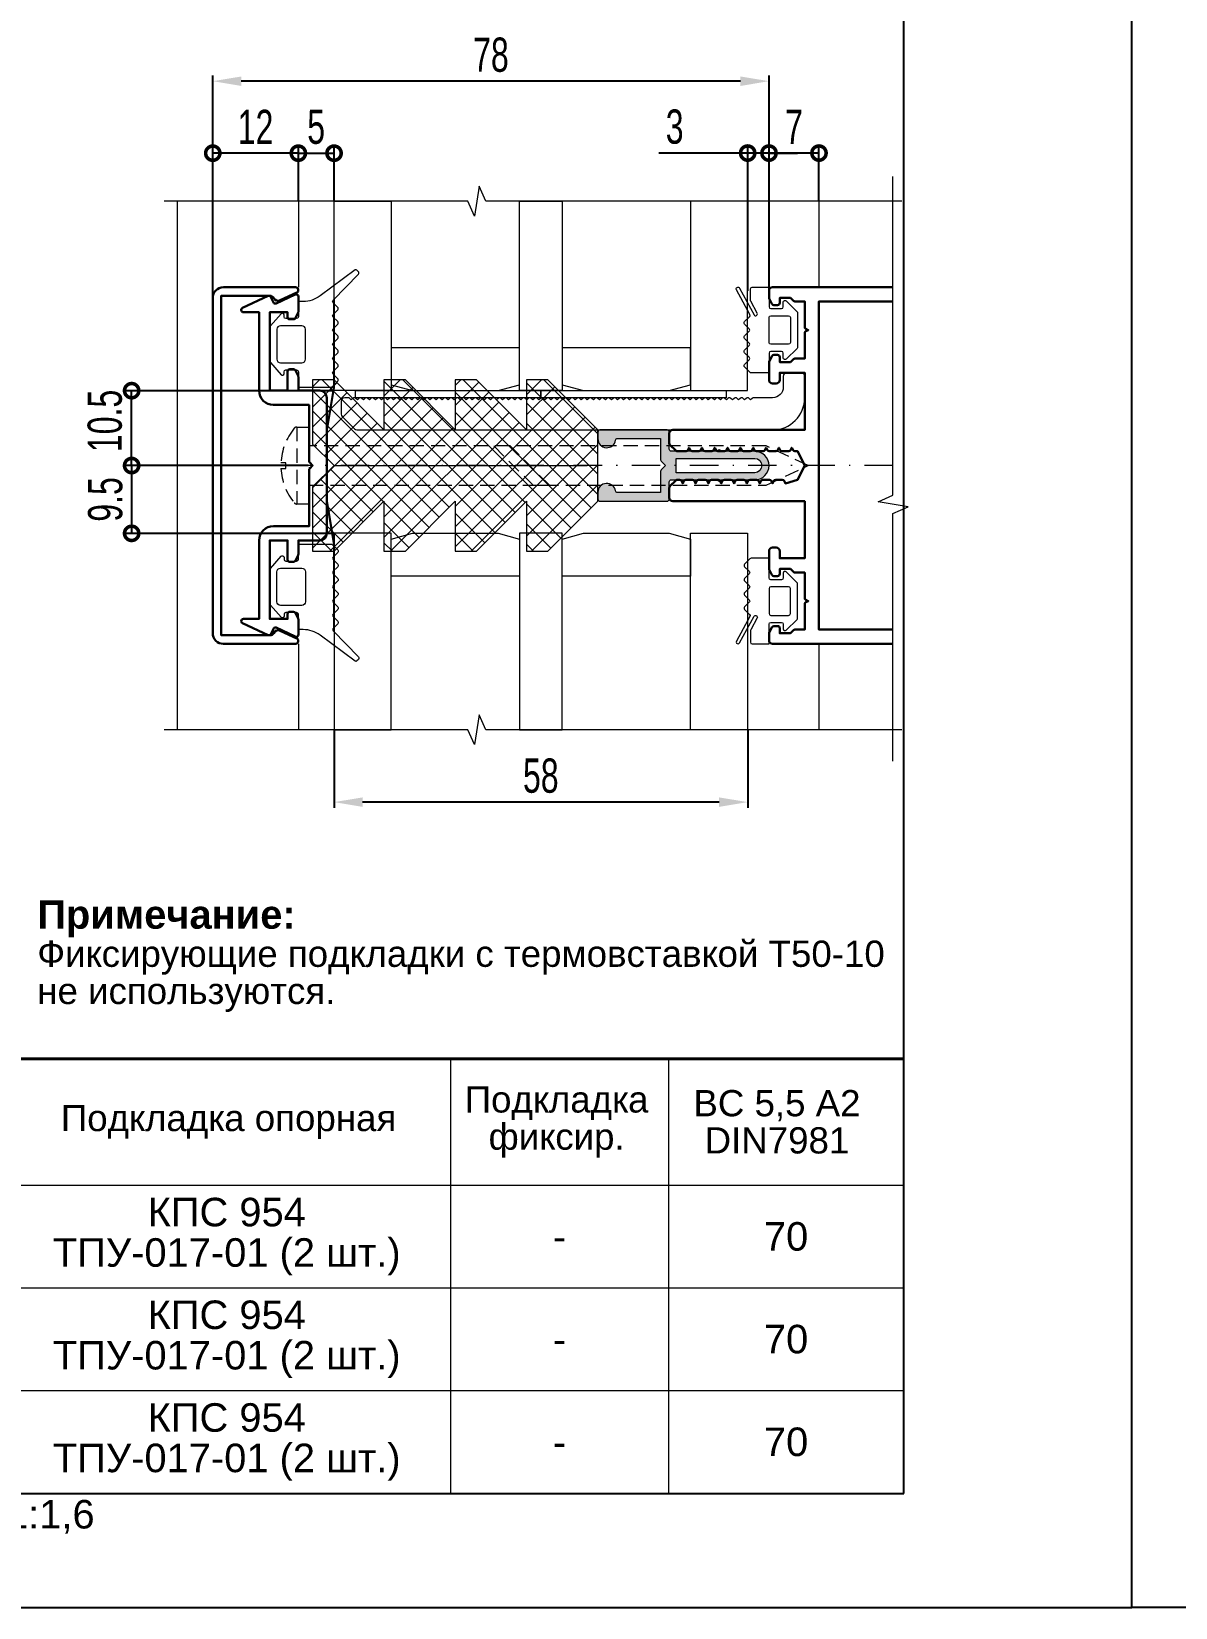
# Model space of a CAD drawing. Extents: x -37 to 8820, y -336 to 478.
# Drawn here: x 2003.6 to 2103.8, y 0 to 138.1 of the extents above; entities that cross this region are included whole.
import ezdxf

# ---------------------------------------------------------------- set-up
doc = ezdxf.new("R2010")
doc.units = 0
doc.header["$LTSCALE"] = 5
doc.linetypes.add('DASHDOT', pattern=[1, 0.5, -0.25, 0, -0.25])
doc.linetypes.add('HIDDEN', pattern=[0.375, 0.25, -0.125])
doc.layers.get('0').update_dxf_attribs({"linetype": 'CONTINUOUS', "lineweight": 30})
doc.layers.get('DEFPOINTS').update_dxf_attribs({"linetype": 'CONTINUOUS'})
for name, color, linetype, lineweight in [('1', 6, 'DASHDOT', 13), ('2', 3, 'HIDDEN', 13), ('Dimentions', 5, 'CONTINUOUS', 15), ('Glass', 5, 'CONTINUOUS', 20), ('Ал подклад', 7, 'CONTINUOUS', 20), ('Герлен', 7, 'CONTINUOUS', 60), ('Зигзаг', 1, 'CONTINUOUS', 15), ('Конструкции', 252, 'CONTINUOUS', 20), ('Подкладки', 1, 'CONTINUOUS', 20), ('Рамки', 1, 'CONTINUOUS', 15), ('Текстовый', 7, 'CONTINUOUS', 9), ('Уплотнители', 1, 'CONTINUOUS', 20), ('Штриховка', 1, 'CONTINUOUS', 5)]:
    doc.layers.add(name, color=color, linetype=linetype, lineweight=lineweight)
doc.layers.add('Скрытые', color=14, linetype='CONTINUOUS', plot=False)
doc.styles.add('3', font='RUSS.SHX', dxfattribs={"width": 0.7, "height": 3})
doc.styles.add('Каталожный', font='arial.ttf', dxfattribs={"height": 2.5})
doc.dimstyles.new('MX1_6', dxfattribs={"dimtxt": 3, "dimasz": 2.5, "dimexe": 0.5, "dimexo": 0, "dimgap": 0.8, "dimtad": 1, "dimlfac": 1.6, "dimdsep": 46, "dimtxsty": '3', "dimcen": 0, "dimclrd": 256, "dimclre": 256, "dimclrt": 256, "dimaunit": 1, "dimadec": 0, "dimazin": 0, "dimtfac": 1, "dimtmove": 0, "dimatfit": 1, "dimfxl": 1, "dimtvp": 1, "dimtolj": 1, "dimtzin": 0, "dimarcsym": 0})

# ---------------------------------------------------------------- blocks, each defined once
blk = doc.blocks.new('_DotSmall')
at = {"color": 0, "linetype": 'ByBlock', "const_width": 0.5}
blk.add_lwpolyline([(-0.0625, 0, 1), (0.0625, 0, 1)], format="xyb", close=True, dxfattribs=at)
blk = doc.blocks.new('*D816')
at = {"layer": 'DEFPOINTS', "color": 0, "linetype": 'Continuous', "transparency": 16777216}
for p in [(2012.33, 106.62), (2030.07, 106.62), (2027.8, 100.06)]:
    blk.add_point(p, dxfattribs=at)
at = {"layer": 'Dimentions', "linetype": 'Continuous', "lineweight": -2, "transparency": 16777216}
for p, q in [((2030.07, 106.62), (2011.83, 106.62)), ((2012.33, 100.06), (2012.33, 106.62)), ((2027.8, 100.06), (2011.83, 100.06))]:
    blk.add_line(p, q, dxfattribs=at)
at = {"layer": 'Dimentions', "linetype": 'Continuous', "lineweight": -2, "transparency": 16777216, "xscale": 2.5, "yscale": 2.5, "zscale": 2.5}
for p, rotation in [((2012.33, 106.62), 90), ((2012.33, 100.06), 270)]:
    blk.add_blockref('_DotSmall', p, dxfattribs=dict(at, rotation=rotation))
at = {"layer": 'Dimentions', "linetype": 'Continuous', "transparency": 16777216, "insert": (2009.99, 103.97), "char_height": 3, "attachment_point": 5, "rotation": 90, "style": '3'}
blk.add_mtext('\\A1;10.5', dxfattribs=at)
blk = doc.blocks.new('*D817')
at = {"layer": 'DEFPOINTS', "color": 0, "linetype": 'Continuous', "transparency": 16777216}
for p in [(2027.8, 100.06), (2012.33, 94.12), (2030.07, 94.12)]:
    blk.add_point(p, dxfattribs=at)
at = {"layer": 'Dimentions', "linetype": 'Continuous', "lineweight": -2, "transparency": 16777216}
for p, q in [((2027.8, 100.06), (2011.83, 100.06)), ((2012.33, 100.06), (2012.33, 94.12)), ((2030.07, 94.12), (2011.83, 94.12))]:
    blk.add_line(p, q, dxfattribs=at)
at = {"layer": 'Dimentions', "linetype": 'Continuous', "lineweight": -2, "transparency": 16777216, "xscale": 2.5, "yscale": 2.5, "zscale": 2.5}
for p, rotation in [((2012.33, 100.06), 90), ((2012.33, 94.12), 270)]:
    blk.add_blockref('_DotSmall', p, dxfattribs=dict(at, rotation=rotation))
at = {"layer": 'Dimentions', "linetype": 'Continuous', "transparency": 16777216, "insert": (2010.03, 97.09), "char_height": 3, "attachment_point": 5, "rotation": 90, "style": '3'}
blk.add_mtext('\\A1;9.5', dxfattribs=at)
blk = doc.blocks.new('*D834')
at = {"layer": 'DEFPOINTS', "color": 0, "linetype": 'Continuous', "transparency": 16777216}
for p in [(2030.07, 127.43), (2026.94, 123.22), (2030.07, 123.22)]:
    blk.add_point(p, dxfattribs=at)
at = {"layer": 'Dimentions', "linetype": 'Continuous', "lineweight": -2, "transparency": 16777216}
for p, q in [((2026.94, 123.22), (2026.94, 127.93)), ((2026.94, 127.43), (2030.07, 127.43)), ((2030.07, 123.22), (2030.07, 127.93))]:
    blk.add_line(p, q, dxfattribs=at)
at = {"layer": 'Dimentions', "linetype": 'Continuous', "lineweight": -2, "transparency": 16777216, "xscale": 2.5, "yscale": 2.5, "zscale": 2.5, "rotation": 180}
blk.add_blockref('_DotSmall', (2026.94, 127.43), dxfattribs=at)
at = {"layer": 'Dimentions', "linetype": 'Continuous', "lineweight": -2, "transparency": 16777216, "xscale": 2.5, "yscale": 2.5, "zscale": 2.5}
blk.add_blockref('_DotSmall', (2030.07, 127.43), dxfattribs=at)
at = {"layer": 'Dimentions', "linetype": 'Continuous', "transparency": 16777216, "insert": (2028.5, 129.73), "char_height": 3, "attachment_point": 5, "style": '3'}
blk.add_mtext('\\A1;5', dxfattribs=at)
blk = doc.blocks.new('*D835')
at = {"layer": 'DEFPOINTS', "color": 0, "linetype": 'Continuous', "transparency": 16777216}
for p in [(2030.07, 76.9), (2066.32, 76.9), (2030.07, 70.57)]:
    blk.add_point(p, dxfattribs=at)
at = {"layer": 'Dimentions', "linetype": 'Continuous', "lineweight": -2, "transparency": 16777216}
for p, q in [((2030.07, 76.9), (2030.07, 70.07)), ((2066.32, 76.9), (2066.32, 70.07)), ((2063.82, 70.57), (2032.57, 70.57))]:
    blk.add_line(p, q, dxfattribs=at)
at = {"layer": 'Dimentions', "linetype": 'Continuous', "transparency": 16777216}
for points in [[(2032.57, 70.98), (2032.57, 70.15), (2030.07, 70.57)], [(2063.82, 70.98), (2063.82, 70.15), (2066.32, 70.57)]]:
    blk.add_solid(points, dxfattribs=at)
at = {"layer": 'Dimentions', "linetype": 'Continuous', "transparency": 16777216, "insert": (2048.19, 72.87), "char_height": 3, "attachment_point": 5, "style": '3'}
blk.add_mtext('\\A1;58', dxfattribs=at)
blk = doc.blocks.new('*D836')
at = {"layer": 'DEFPOINTS', "color": 0, "linetype": 'Continuous', "transparency": 16777216}
for p in [(2066.32, 127.44), (2066.32, 115.37), (2068.19, 115.37)]:
    blk.add_point(p, dxfattribs=at)
at = {"layer": 'Dimentions', "linetype": 'Continuous', "lineweight": -2, "transparency": 16777216}
for p, q in [((2066.32, 127.44), (2058.52, 127.44)), ((2066.32, 115.37), (2066.32, 127.94)), ((2068.19, 127.44), (2066.32, 127.44)), ((2068.19, 115.37), (2068.19, 127.94)), ((2068.19, 127.44), (2070.69, 127.44))]:
    blk.add_line(p, q, dxfattribs=at)
at = {"layer": 'Dimentions', "linetype": 'Continuous', "lineweight": -2, "transparency": 16777216, "xscale": 2.5, "yscale": 2.5, "zscale": 2.5}
blk.add_blockref('_DotSmall', (2066.32, 127.44), dxfattribs=at)
at = {"layer": 'Dimentions', "linetype": 'Continuous', "lineweight": -2, "transparency": 16777216, "xscale": 2.5, "yscale": 2.5, "zscale": 2.5, "rotation": 180}
blk.add_blockref('_DotSmall', (2068.19, 127.44), dxfattribs=at)
at = {"layer": 'Dimentions', "linetype": 'Continuous', "transparency": 16777216, "insert": (2059.92, 129.74), "char_height": 3, "attachment_point": 5, "style": '3'}
blk.add_mtext('\\A1;3', dxfattribs=at)
blk = doc.blocks.new('*D837')
at = {"layer": 'DEFPOINTS', "color": 0, "linetype": 'Continuous', "transparency": 16777216}
for p in [(2019.44, 133.74), (2068.19, 123.22), (2019.44, 116.2)]:
    blk.add_point(p, dxfattribs=at)
at = {"layer": 'Dimentions', "linetype": 'Continuous', "lineweight": -2, "transparency": 16777216}
for p, q in [((2019.44, 116.2), (2019.44, 134.24)), ((2068.19, 123.22), (2068.19, 134.24)), ((2065.69, 133.74), (2021.94, 133.74))]:
    blk.add_line(p, q, dxfattribs=at)
at = {"layer": 'Dimentions', "linetype": 'Continuous', "transparency": 16777216}
for points in [[(2021.94, 134.15), (2021.94, 133.32), (2019.44, 133.74)], [(2065.69, 134.15), (2065.69, 133.32), (2068.19, 133.74)]]:
    blk.add_solid(points, dxfattribs=at)
at = {"layer": 'Dimentions', "linetype": 'Continuous', "transparency": 16777216, "insert": (2043.82, 136.04), "char_height": 3, "attachment_point": 5, "style": '3'}
blk.add_mtext('\\A1;78', dxfattribs=at)
blk = doc.blocks.new('*D838')
at = {"layer": 'DEFPOINTS', "color": 0, "linetype": 'Continuous', "transparency": 16777216}
for p in [(2019.44, 127.43), (2026.94, 123.22), (2019.44, 113)]:
    blk.add_point(p, dxfattribs=at)
at = {"layer": 'Dimentions', "linetype": 'Continuous', "lineweight": -2, "transparency": 16777216}
for p, q in [((2019.44, 113), (2019.44, 127.93)), ((2026.94, 127.43), (2019.44, 127.43)), ((2026.94, 123.22), (2026.94, 127.93))]:
    blk.add_line(p, q, dxfattribs=at)
at = {"layer": 'Dimentions', "linetype": 'Continuous', "lineweight": -2, "transparency": 16777216, "xscale": 2.5, "yscale": 2.5, "zscale": 2.5, "rotation": 180}
blk.add_blockref('_DotSmall', (2019.44, 127.43), dxfattribs=at)
at = {"layer": 'Dimentions', "linetype": 'Continuous', "lineweight": -2, "transparency": 16777216, "xscale": 2.5, "yscale": 2.5, "zscale": 2.5}
blk.add_blockref('_DotSmall', (2026.94, 127.43), dxfattribs=at)
at = {"layer": 'Dimentions', "linetype": 'Continuous', "transparency": 16777216, "insert": (2023.19, 129.73), "char_height": 3, "attachment_point": 5, "style": '3'}
blk.add_mtext('\\A1;12', dxfattribs=at)
blk = doc.blocks.new('*D839')
at = {"layer": 'DEFPOINTS', "color": 0, "linetype": 'Continuous', "transparency": 16777216}
for p in [(2068.19, 127.44), (2068.19, 123.67), (2072.57, 123.22)]:
    blk.add_point(p, dxfattribs=at)
at = {"layer": 'Dimentions', "linetype": 'Continuous', "lineweight": -2, "transparency": 16777216}
for p, q in [((2068.19, 123.67), (2068.19, 127.94)), ((2072.57, 127.44), (2068.19, 127.44)), ((2072.57, 123.22), (2072.57, 127.94))]:
    blk.add_line(p, q, dxfattribs=at)
at = {"layer": 'Dimentions', "linetype": 'Continuous', "lineweight": -2, "transparency": 16777216, "xscale": 2.5, "yscale": 2.5, "zscale": 2.5, "rotation": 180}
blk.add_blockref('_DotSmall', (2068.19, 127.44), dxfattribs=at)
at = {"layer": 'Dimentions', "linetype": 'Continuous', "lineweight": -2, "transparency": 16777216, "xscale": 2.5, "yscale": 2.5, "zscale": 2.5}
blk.add_blockref('_DotSmall', (2072.57, 127.44), dxfattribs=at)
at = {"layer": 'Dimentions', "linetype": 'Continuous', "transparency": 16777216, "insert": (2070.38, 129.74), "char_height": 3, "attachment_point": 5, "style": '3'}
blk.add_mtext('\\A1;7', dxfattribs=at)

msp = doc.modelspace()

# ---------------------------------------------------------------- hatches: boundary and pattern name
at = {"layer": 'Штриховка', "lineweight": 5}
h = msp.add_hatch(dxfattribs=at)
h.set_pattern_fill('NET', color=256, scale=10, angle=-45, style=0)
h.set_pattern_definition([(315, (4740.6657, 5175.8588), (0.88388348, 0.88388348), []), (45, (4740.6657, 5175.8588), (-0.88388348, 0.88388348), [])])
h.paths.add_polyline_path([(2028.1929, 98.1848), (2028.1929, 92.5598), (2030.0679, 92.5598), (2034.4429, 96.9348), (2034.4429, 92.5598), (2036.3179, 92.5598), (2040.6929, 96.9348), (2040.6929, 92.5598), (2042.5679, 92.5598), (2046.9429, 96.9348), (2046.9429, 92.5598), (2048.8179, 92.5598), (2053.1929, 96.9348), (2053.1929, 103.1848), (2048.8179, 107.5598), (2046.9429, 107.5598), (2046.9429, 103.1848), (2042.5679, 107.5598), (2040.6929, 107.5598), (2040.6929, 103.1848), (2036.3179, 107.5598), (2034.4429, 107.5598), (2034.4429, 103.1848), (2030.0679, 107.5598), (2028.1929, 107.5598), (2028.1929, 101.9348), (2030.0679, 100.0598)])
at = {"layer": 'Штриховка'}
h = msp.add_hatch(color=256, dxfattribs=at)
edge = h.paths.add_edge_path(flags=16)
edge.add_line((2060.065, 100.6848), (2066.94, 100.6848))
edge.add_arc((2066.94, 100.0598), 0.625, -90, 90, ccw=False)
edge.add_line((2066.94, 99.4348), (2060.065, 99.4348))
edge.add_line((2060.065, 99.4348), (2060.065, 100.6848))
edge = h.paths.add_edge_path()
edge.add_arc((2053.9713, 97.716), 0.7812, 9.281799, 180)
edge.add_line((2053.19, 97.716), (2053.19, 97.1223))
edge.add_arc((2053.3775, 97.1223), 0.1875, 180, 270)
edge.add_line((2053.3775, 96.9348), (2059.2525, 96.9348))
edge.add_arc((2059.2525, 97.1223), 0.1875, 270, 360)
edge.add_line((2059.44, 97.1223), (2059.44, 98.6223))
edge.add_arc((2059.6275, 98.6223), 0.1875, 90, 180, ccw=False)
edge.add_line((2059.6275, 98.8098), (2063.69, 98.8098))
edge.add_arc((2063.815, 98.8098), 0.125, 180, 360)
edge.add_line((2063.94, 98.8098), (2066.94, 98.8098))
edge.add_arc((2066.94, 100.0598), 1.25, 270, 450)
edge.add_line((2066.94, 101.3098), (2063.94, 101.3098))
edge.add_arc((2063.815, 101.3098), 0.125, 0, 180)
edge.add_line((2063.69, 101.3098), (2059.6275, 101.3098))
edge.add_arc((2059.6275, 101.4973), 0.1875, 180, 270, ccw=False)
edge.add_line((2059.44, 101.4973), (2059.44, 102.9973))
edge.add_arc((2059.2525, 102.9973), 0.1875, 0, 90)
edge.add_line((2059.2525, 103.1848), (2053.3775, 103.1848))
edge.add_arc((2053.3775, 102.9973), 0.1875, 90, 180)
edge.add_line((2053.19, 102.9973), (2053.19, 102.4035))
edge.add_arc((2053.9713, 102.4035), 0.7812, 180, 350.718201)
edge.add_arc((2054.9274, 102.2473), 0.1875, 90, 170.718201, ccw=False)
edge.add_line((2054.9274, 102.4348), (2058.69, 102.4348))
edge.add_line((2058.69, 102.4348), (2058.69, 100.5749))
edge.add_arc((2058.8775, 100.5749), 0.1875, 180, 225)
edge.add_line((2058.745, 100.4424), (2059.1275, 100.0598))
edge.add_line((2059.1275, 100.0598), (2058.745, 99.6772))
edge.add_arc((2058.8775, 99.5446), 0.1875, 135, 180)
edge.add_line((2058.69, 99.5446), (2058.69, 97.6848))
edge.add_line((2058.69, 97.6848), (2054.9274, 97.6848))
edge.add_arc((2054.9274, 97.8723), 0.1875, 189.281799, 270, ccw=False)

# ---------------------------------------------------------------- linework, layer by layer
for points in [[(2019.44, 85.3723), (2019.44, 114.7473, -0.41421356), (2020.3775, 115.6848), (2026.69, 115.6848, -0.80258485), (2026.7957, 115.2082), (2025.359, 114.5383, -0.40155944), (2024.786, 114.7329, 0.27973928), (2024.4533, 114.9348), (2020.19, 114.9348), (2020.19, 85.1848), (2024.4533, 85.1848, 0.27973928), (2024.786, 85.3867, -0.40155944), (2025.359, 85.5813), (2026.7957, 84.9114, -0.80258485), (2026.69, 84.4348), (2020.3775, 84.4348, -0.41421356)], [(2024.2861, 85.2023, 0.41421356), (2024.5353, 85.293), (2024.7553, 85.7648, -0.41421356), (2025.0045, 85.8555), (2026.6733, 85.0773, 0.54861879), (2026.94, 85.2473), (2026.94, 86.578, 0.11643382), (2026.9202, 86.6619), (2026.6794, 87.1436, 0.28407904), (2026.5117, 87.2473), (2026.19, 87.2473, 0.41421356), (2026.0025, 87.0598), (2026.0025, 86.6223), (2024.44, 86.6223), (2024.44, 93.4973), (2026.0025, 93.4973), (2026.0025, 91.8098, 0.41421356), (2026.19, 91.6223), (2026.5117, 91.6223, 0.28407904), (2026.6794, 91.7259), (2026.9202, 92.2077, 0.11643382), (2026.94, 92.2915), (2026.94, 93.4973), (2028.815, 93.4973, 0.41421356), (2029.44, 94.1223), (2029.44, 105.9973, 0.41421356), (2028.815, 106.6223), (2026.94, 106.6223), (2026.94, 107.828, 0.11643382), (2026.9202, 107.9119), (2026.6794, 108.3936, 0.28407904), (2026.5117, 108.4973), (2026.19, 108.4973, 0.41421356), (2026.0025, 108.3098), (2026.0025, 106.6223), (2024.44, 106.6223), (2024.44, 113.4973), (2026.0025, 113.4973), (2026.0025, 113.0598, 0.41421356), (2026.19, 112.8723), (2026.5117, 112.8723, 0.28407904), (2026.6794, 112.9759), (2026.9202, 113.4577, 0.11643382), (2026.94, 113.5415), (2026.94, 114.8723, 0.54861879), (2026.6733, 115.0422), (2025.0045, 114.264, -0.41421356), (2024.7553, 114.3547), (2024.5353, 114.8265, 0.41421356), (2024.2861, 114.9172), (2022.0483, 113.8737, 0.29147342), (2021.94, 113.7038), (2021.94, 113.6848, 0.41421356), (2022.1275, 113.4973), (2023.5025, 113.4973), (2023.5025, 106.6223, 0.41421356), (2024.7525, 105.3723), (2027.8775, 105.3723), (2027.8775, 100.4499, 0.19891237), (2027.9325, 100.3174), (2028.19, 100.0598), (2027.9325, 99.8022, 0.19891237), (2027.8775, 99.6696), (2027.8775, 94.7473), (2024.7525, 94.7473, 0.41421356), (2023.5025, 93.4973), (2023.5025, 86.6223), (2022.1275, 86.6223, 0.41421356), (2021.94, 86.4348), (2021.94, 86.4158, 0.29147342), (2022.0483, 86.2459)]]:
    msp.add_lwpolyline(points, format="xyb", close=True)
msp.add_lwpolyline([(2079.0552, 84.4348), (2068.5025, 84.4348, -0.41421356), (2068.19, 84.7473), (2068.19, 85.328, -0.11643382), (2068.2098, 85.4119), (2068.4507, 85.8936, -0.28407904), (2068.6184, 85.9973), (2068.94, 85.9973, -0.41421356), (2069.1275, 85.8098), (2069.1275, 85.3723), (2070.065, 85.3723), (2070.3226, 85.6299, -0.19891237), (2070.4552, 85.6848), (2071.315, 85.6848), (2071.315, 87.9126, -0.28407904), (2071.4187, 88.0804), (2071.6275, 88.1848), (2071.4187, 88.2892, -0.28407904), (2071.315, 88.4569), (2071.315, 90.6848), (2070.4552, 90.6848, -0.19891237), (2070.3226, 90.7397), (2070.065, 90.9973), (2069.1275, 90.9973), (2069.1275, 90.5598, -0.41421356), (2068.94, 90.3723), (2068.6184, 90.3723, -0.28407904), (2068.4507, 90.4759), (2068.2098, 90.9577, -0.11643382), (2068.19, 91.0415), (2068.19, 92.5598, -0.41421356), (2068.5025, 92.8723), (2068.815, 92.8723, -0.41421356), (2069.1275, 92.5598), (2069.1275, 91.9348), (2071.315, 91.9348), (2071.315, 96.9348), (2059.7525, 96.9348, -0.41421356), (2059.44, 97.2473), (2059.44, 98.1071, -0.19891237), (2059.495, 98.2397), (2060.0101, 98.7549, -0.19891237), (2060.1427, 98.8098), (2060.3554, 98.8098, -0.28407904), (2060.5231, 98.7061), (2060.6275, 98.4973), (2060.732, 98.7061, -0.28407904), (2060.8997, 98.8098), (2061.4804, 98.8098, -0.28407904), (2061.6481, 98.7061), (2061.7525, 98.4973), (2061.857, 98.7061, -0.28407904), (2062.0247, 98.8098), (2062.6054, 98.8098, -0.28407904), (2062.7731, 98.7061), (2062.8775, 98.4973), (2062.982, 98.7061, -0.28407904), (2063.1497, 98.8098), (2063.7304, 98.8098, -0.28407904), (2063.8981, 98.7061), (2064.0025, 98.4973), (2064.107, 98.7061, -0.28407904), (2064.2747, 98.8098), (2064.8554, 98.8098, -0.28407904), (2065.0231, 98.7061), (2065.1275, 98.4973), (2065.232, 98.7061, -0.28407904), (2065.3997, 98.8098), (2065.9804, 98.8098, -0.28407904), (2066.1481, 98.7061), (2066.2525, 98.4973), (2066.357, 98.7061, -0.28407904), (2066.5247, 98.8098), (2067.1054, 98.8098, -0.28407904), (2067.2731, 98.7061), (2067.3775, 98.4973), (2067.482, 98.7061, -0.28407904), (2067.6497, 98.8098), (2068.2304, 98.8098, -0.28407904), (2068.3981, 98.7061), (2068.5025, 98.4973), (2068.607, 98.7061, -0.28407904), (2068.7747, 98.8098), (2069.3554, 98.8098, -0.28407904), (2069.5231, 98.7061), (2069.6275, 98.4973), (2070.69, 98.8098), (2071.315, 100.0598), (2070.69, 101.3098), (2070.4622, 101.3098, -0.28407904), (2070.2945, 101.4134), (2070.19, 101.6223), (2070.0856, 101.4134, -0.28407904), (2069.9179, 101.3098), (2069.3372, 101.3098, -0.28407904), (2069.1695, 101.4134), (2069.065, 101.6223), (2068.9606, 101.4134, -0.28407904), (2068.7929, 101.3098), (2068.2122, 101.3098, -0.28407904), (2068.0445, 101.4134), (2067.94, 101.6223), (2067.8356, 101.4134, -0.28407904), (2067.6679, 101.3098), (2067.0872, 101.3098, -0.28407904), (2066.9195, 101.4134), (2066.815, 101.6223), (2066.7106, 101.4134, -0.28407904), (2066.5429, 101.3098), (2065.9622, 101.3098, -0.28407904), (2065.7945, 101.4134), (2065.69, 101.6223), (2065.5856, 101.4134, -0.28407904), (2065.4179, 101.3098), (2064.8372, 101.3098, -0.28407904), (2064.6695, 101.4134), (2064.565, 101.6223), (2064.4606, 101.4134, -0.28407904), (2064.2929, 101.3098), (2063.7122, 101.3098, -0.28407904), (2063.5445, 101.4134), (2063.44, 101.6223), (2063.3356, 101.4134, -0.28407904), (2063.1679, 101.3098), (2062.5872, 101.3098, -0.28407904), (2062.4195, 101.4134), (2062.315, 101.6223), (2062.2106, 101.4134, -0.28407904), (2062.0429, 101.3098), (2061.4622, 101.3098, -0.28407904), (2061.2945, 101.4134), (2061.19, 101.6223), (2061.0856, 101.4134, -0.28407904), (2060.9179, 101.3098), (2060.1427, 101.3098, -0.19891237), (2060.0101, 101.3647), (2059.495, 101.8799, -0.19891237), (2059.44, 102.0124), (2059.44, 102.8723, -0.41421356), (2059.7525, 103.1848), (2071.315, 103.1848), (2071.315, 108.1848), (2069.1275, 108.1848), (2069.1275, 107.5598, -0.41421356), (2068.815, 107.2473), (2068.5025, 107.2473, -0.41421356), (2068.19, 107.5598), (2068.19, 109.078, -0.11643382), (2068.2098, 109.1619), (2068.4507, 109.6436, -0.28407904), (2068.6184, 109.7473), (2068.94, 109.7473, -0.41421356), (2069.1275, 109.5598), (2069.1275, 109.1223), (2070.065, 109.1223), (2070.3226, 109.3799, -0.19891237), (2070.4552, 109.4348), (2071.315, 109.4348), (2071.315, 111.6626, -0.28407904), (2071.4187, 111.8304), (2071.6275, 111.9348), (2071.4187, 112.0392, -0.28407904), (2071.315, 112.2069), (2071.315, 114.4348), (2070.4552, 114.4348, -0.19891237), (2070.3226, 114.4897), (2070.065, 114.7473), (2069.1275, 114.7473), (2069.1275, 114.3098, -0.41421356), (2068.94, 114.1223), (2068.6184, 114.1223, -0.28407904), (2068.4507, 114.2259), (2068.2098, 114.7077, -0.11643382), (2068.19, 114.7915), (2068.19, 115.3723, -0.41421356), (2068.5025, 115.6848), (2079.0552, 115.6848)], format="xyb")
msp.add_lwpolyline([(2079.0552, 85.6848), (2072.565, 85.6848), (2072.565, 114.4348), (2079.0552, 114.4348)])
at = {"layer": '1'}
msp.add_line((2079.0552, 100.0598), (2025.69, 100.0598), dxfattribs=at)
at = {"layer": '2'}
msp.add_line((2026.8215, 103.4348), (2026.8215, 96.6848), dxfattribs=at)
msp.add_lwpolyline([(2025.4147, 100.3054, -0.16184886), (2026.5804, 103.3211, -0.22388754), (2026.8215, 103.4348), (2027.8775, 103.4348), (2027.8775, 96.6848), (2026.8215, 96.6848, -0.22388754), (2026.5804, 96.7984, -0.16184886), (2025.4147, 99.8142), (2025.8524, 99.8142), (2025.8524, 100.3054)], format="xyb", close=True, dxfattribs=at)
for points in [[(2027.8775, 98.341), (2067.9417, 98.341), (2071.6275, 100.0598), (2067.9417, 101.7785), (2027.8775, 101.7785)], [(2044.0685, 101.7785), (2047.506, 98.341), (2048.9383, 98.341), (2045.5008, 101.7785)]]:
    msp.add_lwpolyline(points, close=True, dxfattribs=at)
at = {"layer": 'Glass'}
for points in [[(2035.065, 123.215), (2035.065, 106.6223), (2030.065, 106.6223), (2030.065, 123.215)], [(2050.065, 123.215), (2050.065, 106.6223), (2046.315, 106.6223), (2046.315, 123.215)], [(2061.315, 123.215), (2061.315, 106.6223), (2066.315, 106.6223), (2066.315, 123.215)], [(2046.315, 107.1247), (2046.315, 110.3723), (2035.065, 110.3723), (2035.065, 107.1247), (2036.94, 106.6223), (2044.44, 106.6223)], [(2061.315, 107.1247), (2061.315, 110.3723), (2050.065, 110.3723), (2050.065, 107.1247), (2051.94, 106.6223), (2059.44, 106.6223)], [(2035.065, 76.9045), (2035.065, 94.1223), (2030.065, 94.1223), (2030.065, 76.9045)], [(2046.315, 93.6199), (2046.315, 90.3723), (2035.065, 90.3723), (2035.065, 93.6199), (2036.94, 94.1223), (2044.44, 94.1223)], [(2050.065, 76.9046), (2050.065, 94.1223), (2046.315, 94.1223), (2046.315, 76.9046)], [(2061.315, 93.6199), (2061.315, 90.3723), (2050.065, 90.3723), (2050.065, 93.6199), (2051.94, 94.1223), (2059.44, 94.1223)], [(2061.315, 76.9045), (2061.315, 94.1223), (2066.315, 94.1223), (2066.315, 76.9045)]]:
    msp.add_lwpolyline(points, close=True, dxfattribs=at)
at = {"layer": 'Ал подклад', "color": 0}
msp.add_lwpolyline([(2031.7128, 105.9423), (2031.5802, 105.8098), (2031.4476, 105.9423, 0.19891237), (2031.315, 105.9973), (2031.0025, 105.9973, 0.41421356), (2030.69, 105.6848), (2030.69, 104.5642, 0.19891237), (2030.7816, 104.3432), (2031.8485, 103.2763, 0.19891237), (2032.0695, 103.1848), (2068.5025, 103.1848, 0.41421356), (2071.315, 105.9973), (2071.315, 107.8723, 0.41421356), (2071.0025, 108.1848), (2069.7525, 108.1848, 0.41421356), (2069.44, 107.8723), (2069.44, 106.9348, -0.41421356), (2068.5025, 105.9973), (2066.8472, 105.9973, 0.19891237), (2066.7146, 105.9423), (2066.582, 105.8098), (2066.4494, 105.9423, 0.41421356), (2066.1842, 105.9423), (2066.0517, 105.8098), (2065.9191, 105.9423, 0.41421356), (2065.6539, 105.9423), (2065.5213, 105.8098), (2065.3887, 105.9423, 0.41421356), (2065.1236, 105.9423), (2064.991, 105.8098), (2064.8584, 105.9423, 0.41421356), (2064.5933, 105.9423), (2064.4607, 105.8098), (2064.3281, 105.9423, 0.41421356), (2064.0629, 105.9423), (2063.9303, 105.8098), (2063.7978, 105.9423, 0.41421356), (2063.5326, 105.9423), (2063.4, 105.8098), (2063.2674, 105.9423, 0.41421356), (2063.0023, 105.9423), (2062.8697, 105.8098), (2062.7371, 105.9423, 0.41421356), (2062.4719, 105.9423), (2062.3394, 105.8098), (2062.2068, 105.9423, 0.41421356), (2061.9416, 105.9423), (2061.809, 105.8098), (2061.6764, 105.9423, 0.41421356), (2061.4113, 105.9423), (2061.2787, 105.8098), (2061.1461, 105.9423, 0.41421356), (2060.8809, 105.9423), (2060.7484, 105.8098), (2060.6158, 105.9423, 0.41421356), (2060.3506, 105.9423), (2060.218, 105.8098), (2060.0854, 105.9423, 0.41421356), (2059.8203, 105.9423), (2059.6877, 105.8098), (2059.5551, 105.9423, 0.41421356), (2059.29, 105.9423), (2059.1574, 105.8098), (2059.0248, 105.9423, 0.41421356), (2058.7596, 105.9423), (2058.627, 105.8098), (2058.4945, 105.9423, 0.41421356), (2058.2293, 105.9423), (2058.0967, 105.8098), (2057.9641, 105.9423, 0.41421356), (2057.699, 105.9423), (2057.5664, 105.8098), (2057.4338, 105.9423, 0.41421356), (2057.1686, 105.9423), (2057.036, 105.8098), (2056.9035, 105.9423, 0.41421356), (2056.6383, 105.9423), (2056.5057, 105.8098), (2056.3731, 105.9423, 0.41421356), (2056.108, 105.9423), (2055.9754, 105.8098), (2055.8428, 105.9423, 0.41421356), (2055.5776, 105.9423), (2055.4451, 105.8098), (2055.3125, 105.9423, 0.41421356), (2055.0473, 105.9423), (2054.9147, 105.8098), (2054.7821, 105.9423, 0.41421356), (2054.517, 105.9423), (2054.3844, 105.8098), (2054.2518, 105.9423, 0.41421356), (2053.9867, 105.9423), (2053.8541, 105.8098), (2053.7215, 105.9423, 0.41421356), (2053.4563, 105.9423), (2053.3237, 105.8098), (2053.1912, 105.9423, 0.41421356), (2052.926, 105.9423), (2052.7934, 105.8098), (2052.6608, 105.9423, 0.41421356), (2052.3957, 105.9423), (2052.2631, 105.8098), (2052.1305, 105.9423, 0.41421356), (2051.8653, 105.9423), (2051.7327, 105.8098), (2051.6002, 105.9423, 0.41421356), (2051.335, 105.9423), (2051.2024, 105.8098), (2051.0698, 105.9423, 0.41421356), (2050.8047, 105.9423), (2050.6721, 105.8098), (2050.5395, 105.9423, 0.41421356), (2050.2743, 105.9423), (2050.1418, 105.8098), (2050.0092, 105.9423, 0.41421356), (2049.744, 105.9423), (2049.6114, 105.8098), (2049.4788, 105.9423, 0.41421356), (2049.2137, 105.9423), (2049.0811, 105.8098), (2048.9485, 105.9423, 0.41421356), (2048.6834, 105.9423), (2048.5508, 105.8098), (2048.4182, 105.9423, 0.41421356), (2048.153, 105.9423), (2048.0204, 105.8098), (2047.8879, 105.9423, 0.41421356), (2047.6227, 105.9423), (2047.4901, 105.8098), (2047.3575, 105.9423, 0.41421356), (2047.0924, 105.9423), (2046.9598, 105.8098), (2046.8272, 105.9423, 0.41421356), (2046.562, 105.9423), (2046.4294, 105.8098), (2046.2969, 105.9423, 0.41421356), (2046.0317, 105.9423), (2045.8991, 105.8098), (2045.7665, 105.9423, 0.41421356), (2045.5014, 105.9423), (2045.3688, 105.8098), (2045.2362, 105.9423, 0.41421356), (2044.971, 105.9423), (2044.8385, 105.8098), (2044.7059, 105.9423, 0.41421356), (2044.4407, 105.9423), (2044.3081, 105.8098), (2044.1755, 105.9423, 0.41421356), (2043.9104, 105.9423), (2043.7778, 105.8098), (2043.6452, 105.9423, 0.41421356), (2043.38, 105.9423), (2043.2475, 105.8098), (2043.1149, 105.9423, 0.41421356), (2042.8497, 105.9423), (2042.7171, 105.8098), (2042.5846, 105.9423, 0.41421356), (2042.3194, 105.9423), (2042.1868, 105.8098), (2042.0542, 105.9423, 0.41421356), (2041.7891, 105.9423), (2041.6565, 105.8098), (2041.5239, 105.9423, 0.41421356), (2041.2587, 105.9423), (2041.1261, 105.8098), (2040.9936, 105.9423, 0.41421356), (2040.7284, 105.9423), (2040.5958, 105.8098), (2040.4632, 105.9423, 0.41421356), (2040.1981, 105.9423), (2040.0655, 105.8098), (2039.9329, 105.9423, 0.41421356), (2039.6677, 105.9423), (2039.5352, 105.8098), (2039.4026, 105.9423, 0.41421356), (2039.1374, 105.9423), (2039.0048, 105.8098), (2038.8722, 105.9423, 0.41421356), (2038.6071, 105.9423), (2038.4745, 105.8098), (2038.3419, 105.9423, 0.41421356), (2038.0767, 105.9423), (2037.9442, 105.8098), (2037.8116, 105.9423, 0.41421356), (2037.5464, 105.9423), (2037.4138, 105.8098), (2037.2813, 105.9423, 0.41421356), (2037.0161, 105.9423), (2036.8835, 105.8098), (2036.7509, 105.9423, 0.41421356), (2036.4858, 105.9423), (2036.3532, 105.8098), (2036.2206, 105.9423, 0.41421356), (2035.9554, 105.9423), (2035.8228, 105.8098), (2035.6903, 105.9423, 0.41421356), (2035.4251, 105.9423), (2035.2925, 105.8098), (2035.1599, 105.9423, 0.41421356), (2034.8948, 105.9423), (2034.7622, 105.8098), (2034.6296, 105.9423, 0.41421356), (2034.3644, 105.9423), (2034.2319, 105.8098), (2034.0993, 105.9423, 0.41421356), (2033.8341, 105.9423), (2033.7015, 105.8098), (2033.5689, 105.9423, 0.41421356), (2033.3038, 105.9423), (2033.1712, 105.8098), (2033.0386, 105.9423, 0.41421356), (2032.7734, 105.9423), (2032.6409, 105.8098), (2032.5083, 105.9423, 0.41421356), (2032.2431, 105.9423), (2032.1105, 105.8098), (2031.978, 105.9423, 0.41421356)], format="xyb", close=True, dxfattribs=at)
at = {"layer": 'Герлен', "lineweight": 40}
msp.add_line((1915, 48.0868), (2080, 48.0868), dxfattribs=at)
at = {"layer": 'Герлен', "ltscale": 2, "const_width": 0.1875}
msp.add_lwpolyline([(2030.065, 85.4973), (2030.065, 93.1848), (2029.44, 96.9348), (2029.44, 103.1848), (2030.065, 106.9348), (2030.065, 114.6222)], dxfattribs=at)
at = {"layer": 'Зигзаг'}
for points in [[(2079.8179, 123.215), (2043.3809, 123.215), (2042.8001, 124.5329), (2042.3644, 121.9202), (2041.7819, 123.215), (2015.1801, 123.215)], [(2079.0552, 74.17), (2079.0552, 95.8639), (2080.3731, 96.4447), (2077.7604, 96.8804), (2079.0552, 97.4629), (2079.0552, 125.3895)], [(2079.8179, 76.9045), (2043.3809, 76.9045), (2042.8001, 78.2224), (2042.3644, 75.6097), (2041.7819, 76.9045), (2015.1801, 76.9045)]]:
    msp.add_lwpolyline(points, dxfattribs=at)
at = {"layer": 'Конструкции'}
for p, q in [((2026.94, 123.215), (2026.94, 115.6848)), ((2072.565, 123.215), (2072.565, 115.6848)), ((2026.94, 84.4348), (2026.94, 76.9045)), ((2072.565, 84.4348), (2072.565, 76.9045))]:
    msp.add_line(p, q, dxfattribs=at)
msp.add_lwpolyline([(2016.315, 123.215), (2016.315, 76.9045)], dxfattribs=at)
at = {"layer": 'Подкладки'}
for points in [[(2031.94, 106.6223), (2048.19, 106.6223), (2048.19, 105.9973), (2031.94, 105.9973)], [(2048.19, 106.6223), (2064.44, 106.6223), (2064.44, 105.9973), (2048.19, 105.9973)]]:
    msp.add_lwpolyline(points, close=True, dxfattribs=at)
at = {"layer": 'Рамки'}
for p, q in [((2040.2836, 48.0868), (2040.2836, 10)), ((2059.375, 48.0868), (2059.375, 10)), ((1915, 37), (2080, 37)), ((1915, 28), (2080, 28)), ((1915, 19), (2080, 19)), ((1915, 10), (2080, 10))]:
    msp.add_line(p, q, dxfattribs=at)
at = {"layer": 'Скрытые', "linetype": 'Continuous'}
for points in [[(2100, 297), (1890, 297), (1890, 0), (2100, 0)], [(2100, 297), (2310, 297), (2310, 0), (2100, 0)], [(2080, 10), (2080, 287), (1915, 287), (1915, 10)]]:
    msp.add_lwpolyline(points, close=True, dxfattribs=at)
at = {"layer": 'Уплотнители'}
msp.add_line((2030.0679, 100.0598), (2052.2554, 100.0598), dxfattribs=at)
for points in [[(2025.69, 108.2785, -0.41421356), (2025.8463, 108.4348), (2026.7838, 108.4348, -0.41421356), (2026.94, 108.2785), (2026.94, 106.9348), (2029.828, 106.9348, 0.19891237), (2029.9164, 106.9714), (2030.3943, 107.4493, 0.41421356), (2030.3943, 107.6703), (2029.9902, 108.0743, -0.41421356), (2029.9902, 108.2953), (2030.3943, 108.6993, 0.41421356), (2030.3943, 108.9203), (2029.9902, 109.3243, -0.41421356), (2029.9902, 109.5453), (2030.3943, 109.9493, 0.41421356), (2030.3943, 110.1703), (2029.9902, 110.5743, -0.41421356), (2029.9902, 110.7953), (2030.3943, 111.1993, 0.41421356), (2030.3943, 111.4203), (2029.9902, 111.8243, -0.41421356), (2029.9902, 112.0453), (2030.3943, 112.4493, 0.41421356), (2030.3943, 112.6703), (2029.9902, 113.0743, -0.41421356), (2029.9902, 113.2953), (2030.3943, 113.6993, 0.41421356), (2030.3943, 113.9203), (2029.9902, 114.3243, -0.41421356), (2029.9902, 114.5453), (2032.2046, 116.8243, 0.41421356), (2032.2046, 117.0453), (2032.0732, 117.1766, 0.29253821), (2031.9087, 117.2127), (2028.8555, 114.9319, -0.16178775), (2027.3594, 114.4348), (2026.94, 114.4348), (2026.94, 113.091, -0.41421356), (2026.7838, 112.9348), (2025.8463, 112.9348, -0.41421356), (2025.69, 113.091), (2025.69, 113.2473, 0.66858666), (2025.4232, 113.3576), (2024.4857, 112.293, 0.19861919), (2024.44, 112.1827), (2024.44, 109.1869, 0.19861919), (2024.4857, 109.0765), (2025.4232, 108.0119, 0.66858666), (2025.69, 108.1223)], [(2067.1509, 113.4155), (2066.5839, 114.4606, -0.12491271), (2066.565, 114.5351), (2066.565, 115.5285, -0.41421356), (2066.7213, 115.6848), (2068.19, 115.6848), (2068.19, 113.966, 0.41421356), (2068.3463, 113.8098), (2069.2838, 113.8098, 0.41421356), (2069.44, 113.966), (2069.44, 114.3723, -0.66858666), (2069.7069, 114.4826), (2070.6444, 113.543, -0.19861919), (2070.69, 113.4327), (2070.69, 110.4369, -0.19861919), (2070.6444, 110.3265), (2069.7069, 109.3869, -0.66858666), (2069.44, 109.4973), (2069.44, 109.9035, 0.41421356), (2069.2838, 110.0598), (2068.3463, 110.0598, 0.41421356), (2068.19, 109.9035), (2068.19, 108.1848), (2066.6298, 108.1848, -0.19891237), (2066.5193, 108.2305), (2066.0505, 108.6993, -0.41421356), (2066.0505, 108.9203), (2066.4546, 109.3243, 0.41421356), (2066.4546, 109.5453), (2066.0505, 109.9493, -0.41421356), (2066.0505, 110.1703), (2066.4546, 110.5743, 0.41421356), (2066.4546, 110.7953), (2066.0505, 111.1993, -0.41421356), (2066.0505, 111.4203), (2066.4546, 111.8243, 0.41421356), (2066.4546, 112.0453), (2066.0505, 112.4493, -0.41421356), (2066.0505, 112.6703), (2066.4826, 113.1023, 0.33207606), (2066.5094, 113.2873), (2065.3339, 115.454, -1), (2065.6086, 115.603), (2066.8762, 113.2665, 1)], [(2025.065, 111.9973), (2025.065, 109.3723, 0.41421356), (2025.3775, 109.0598), (2027.2525, 109.0598, 0.41421356), (2027.565, 109.3723), (2027.565, 111.9973, 0.41421356), (2027.2525, 112.3098), (2025.3775, 112.3098, 0.41421356)], [(2070.065, 113.0285), (2070.065, 110.841, -0.41421356), (2069.9088, 110.6848), (2068.3463, 110.6848, -0.41421356), (2068.19, 110.841), (2068.19, 113.0285, -0.41421356), (2068.3463, 113.1848), (2069.9088, 113.1848, -0.41421356)], [(2054.7423, 97.842, 0.92211283), (2053.19, 97.716), (2053.19, 97.1223, 0.41421356), (2053.3775, 96.9348), (2059.2525, 96.9348, 0.41421356), (2059.44, 97.1223), (2059.44, 98.6223, -0.41421356), (2059.6275, 98.8098), (2063.69, 98.8098, 1), (2063.94, 98.8098), (2066.94, 98.8098, 1), (2066.94, 101.3098), (2063.94, 101.3098, 1), (2063.69, 101.3098), (2059.6275, 101.3098, -0.41421356), (2059.44, 101.4973), (2059.44, 102.9973, 0.41421356), (2059.2525, 103.1848), (2053.3775, 103.1848, 0.41421356), (2053.19, 102.9973), (2053.19, 102.4035, 0.92211283), (2054.7423, 102.2775, -0.36752318), (2054.9274, 102.4348), (2058.69, 102.4348), (2058.69, 100.5749, 0.19891237), (2058.745, 100.4424), (2059.1275, 100.0598), (2058.745, 99.6772, 0.19891237), (2058.69, 99.5446), (2058.69, 97.6848), (2054.9274, 97.6848, -0.36752318)], [(2060.065, 100.6848), (2066.94, 100.6848, -1), (2066.94, 99.4348), (2060.065, 99.4348)], [(2025.69, 91.841, 0.41421356), (2025.8463, 91.6848), (2026.7838, 91.6848, 0.41421356), (2026.94, 91.841), (2026.94, 93.1848), (2029.828, 93.1848, -0.19891237), (2029.9164, 93.1482), (2030.3943, 92.6703, -0.41421356), (2030.3943, 92.4493), (2029.9902, 92.0453, 0.41421356), (2029.9902, 91.8243), (2030.3943, 91.4203, -0.41421356), (2030.3943, 91.1993), (2029.9902, 90.7953, 0.41421356), (2029.9902, 90.5743), (2030.3943, 90.1703, -0.41421356), (2030.3943, 89.9493), (2029.9902, 89.5453, 0.41421356), (2029.9902, 89.3243), (2030.3943, 88.9203, -0.41421356), (2030.3943, 88.6993), (2029.9902, 88.2953, 0.41421356), (2029.9902, 88.0743), (2030.3943, 87.6703, -0.41421356), (2030.3943, 87.4493), (2029.9902, 87.0453, 0.41421356), (2029.9902, 86.8243), (2030.3943, 86.4203, -0.41421356), (2030.3943, 86.1993), (2029.9902, 85.7953, 0.41421356), (2029.9902, 85.5743), (2032.2046, 83.2953, -0.41421356), (2032.2046, 83.0743), (2032.0732, 82.943, -0.29253821), (2031.9087, 82.9068), (2028.8555, 85.1876, 0.16178775), (2027.3594, 85.6848), (2026.94, 85.6848), (2026.94, 87.0285, 0.41421356), (2026.7838, 87.1848), (2025.8463, 87.1848, 0.41421356), (2025.69, 87.0285), (2025.69, 86.8723, -0.66858666), (2025.4232, 86.7619), (2024.4857, 87.8265, -0.19861919), (2024.44, 87.9369), (2024.44, 90.9327, -0.19861919), (2024.4857, 91.043), (2025.4232, 92.1076, -0.66858666), (2025.69, 91.9973)], [(2067.1509, 86.704), (2066.5839, 85.659, 0.12491271), (2066.565, 85.5845), (2066.565, 84.591, 0.41421356), (2066.7213, 84.4348), (2068.19, 84.4348), (2068.19, 86.1535, -0.41421356), (2068.3463, 86.3098), (2069.2838, 86.3098, -0.41421356), (2069.44, 86.1535), (2069.44, 85.7473, 0.66858666), (2069.7069, 85.6369), (2070.6444, 86.5765, 0.19861919), (2070.69, 86.6869), (2070.69, 89.6827, 0.19861919), (2070.6444, 89.793), (2069.7069, 90.7326, 0.66858666), (2069.44, 90.6223), (2069.44, 90.216, -0.41421356), (2069.2838, 90.0598), (2068.3463, 90.0598, -0.41421356), (2068.19, 90.216), (2068.19, 91.9348), (2066.6298, 91.9348, 0.19891237), (2066.5193, 91.889), (2066.0505, 91.4203, 0.41421356), (2066.0505, 91.1993), (2066.4546, 90.7953, -0.41421356), (2066.4546, 90.5743), (2066.0505, 90.1703, 0.41421356), (2066.0505, 89.9493), (2066.4546, 89.5453, -0.41421356), (2066.4546, 89.3243), (2066.0505, 88.9203, 0.41421356), (2066.0505, 88.6993), (2066.4546, 88.2953, -0.41421356), (2066.4546, 88.0743), (2066.0505, 87.6703, 0.41421356), (2066.0505, 87.4493), (2066.4826, 87.0173, -0.33207606), (2066.5094, 86.8323), (2065.3339, 84.6655, 1), (2065.6086, 84.5165), (2066.8762, 86.853, -1)], [(2025.065, 88.1223), (2025.065, 90.7473, -0.41421356), (2025.3775, 91.0598), (2027.2525, 91.0598, -0.41421356), (2027.565, 90.7473), (2027.565, 88.1223, -0.41421356), (2027.2525, 87.8098), (2025.3775, 87.8098, -0.41421356)], [(2070.065, 87.091), (2070.065, 89.2785, 0.41421356), (2069.9088, 89.4348), (2068.3463, 89.4348, 0.41421356), (2068.19, 89.2785), (2068.19, 87.091, 0.41421356), (2068.3463, 86.9348), (2069.9088, 86.9348, 0.41421356)]]:
    msp.add_lwpolyline(points, format="xyb", close=True, dxfattribs=at)
msp.add_lwpolyline([(2028.1929, 98.1848), (2028.1929, 92.5598), (2030.0679, 92.5598), (2034.4429, 96.9348), (2034.4429, 92.5598), (2036.3179, 92.5598), (2040.6929, 96.9348), (2040.6929, 92.5598), (2042.5679, 92.5598), (2046.9429, 96.9348), (2046.9429, 92.5598), (2048.8179, 92.5598), (2053.1929, 96.9348), (2053.1929, 103.1848), (2048.8179, 107.5598), (2046.9429, 107.5598), (2046.9429, 103.1848), (2042.5679, 107.5598), (2040.6929, 107.5598), (2040.6929, 103.1848), (2036.3179, 107.5598), (2034.4429, 107.5598), (2034.4429, 103.1848), (2030.0679, 107.5598), (2028.1929, 107.5598), (2028.1929, 101.9348), (2030.0679, 100.0598)], close=True, dxfattribs=at)

# ---------------------------------------------------------------- texts
at = {"layer": 'Скрытые', "linetype": 'Continuous', "insert": (1997.5, 7.9386), "char_height": 3.5, "width": 165, "attachment_point": 5, "style": 'Каталожный'}
msp.add_mtext('\\pxqc;{\\H0.71429x;масштаб 1:1,6}', dxfattribs=at)
at = {"layer": 'Текстовый', "linetype": 'Continuous', "line_spacing_factor": 0.85, "style": 'Каталожный'}
for s, insert, char_height, width, attachment_point in [('\\pxi-2,l2,r-2.0333,se1.0833,ql,t4;{\\fArial|b1|i0|c204|p34;Примечание:\\P\\pi0,l0,r0,s*,q*,tz;\\fArial|b0|i0|c204|p34;\\H0.92x;Фиксирующие подкладки с термовставкой T50-10 не используются.}', (2004.0588, 61.9759), 2.5, 76.66739, 1), ('Подкладка фиксир.', (2049.5751, 42.5434), 2.3, 14.253501, 5), ('ВС 5,5 А2\\PDIN7981', (2068.8866, 42.5434), 2.3, 27.25, 5), ('Подкладка опорная', (2020.8246, 42.5434), 2.3, 40.918032, 5), ('КПС 954 \\PТПУ-017-01 (2 шт.)', (2020.6656, 32.5), 2.5, 41.235995, 5), ('70', (2069.6875, 32.5), 2.5, 20.625, 5), ('-', (2049.8293, 32.5), 2.5, 19.091378, 5), ('КПС 954 \\PТПУ-017-01 (2 шт.)', (2020.6656, 23.5), 2.5, 41.235995, 5), ('70', (2069.6875, 23.5), 2.5, 20.625, 5), ('-', (2049.8293, 23.5), 2.5, 19.091378, 5), ('КПС 954 \\PТПУ-017-01 (2 шт.)', (2020.6656, 14.5), 2.5, 41.235995, 5), ('70', (2069.6875, 14.5), 2.5, 20.625, 5), ('-', (2049.8293, 14.5), 2.5, 19.091378, 5)]:
    msp.add_mtext(s, dxfattribs=dict(at, insert=insert, char_height=char_height, width=width, attachment_point=attachment_point))

# ---------------------------------------------------------------- dimensions: what is measured, and where the dimension line sits
at = {"layer": 'Dimentions', "linetype": 'Continuous'}
for base, p1, p2, picture, middle in [((2019.44, 133.7381), (2068.19, 123.215), (2019.44, 116.1993), '*D837', (2043.815, 136.0381)), ((2030.065, 70.5669), (2066.315, 76.9045), (2030.065, 76.9045), '*D835', (2048.19, 72.8669))]:
    dim = msp.add_linear_dim(base=base, p1=p1, p2=p2, dimstyle='MX1_6', dxfattribs=at)
    dim.commit()
    dim.dimension.update_dxf_attribs({"geometry": picture, "text_midpoint": middle})
for base, p1, p2, picture, middle in [((2019.44, 127.434), (2026.94, 123.215), (2019.44, 112.9964), '*D838', (2023.19, 129.734)), ((2030.065, 127.434), (2026.94, 123.215), (2030.065, 123.215), '*D834', (2028.5025, 129.734)), ((2066.315, 127.4431), (2068.19, 115.3723), (2066.315, 115.3723), '*D836', (2059.915, 129.7431)), ((2068.19, 127.4431), (2072.565, 123.215), (2068.19, 123.6728), '*D839', (2070.3775, 129.7431))]:
    dim = msp.add_linear_dim(base=base, p1=p1, p2=p2, dimstyle='MX1_6', override={"dimdec": 0, "dimblk1": 'DotSmall', "dimblk2": 'DotSmall', "dimsah": 1}, dxfattribs=at)
    dim.commit()
    dim.dimension.update_dxf_attribs({"geometry": picture, "text_midpoint": middle})
dim = msp.add_linear_dim(base=(2012.3309, 106.6223), p1=(2027.7992, 100.0598), p2=(2030.065, 106.6223), angle=90, dimstyle='MX1_6', override={"dimdec": 1, "dimblk1": 'DotSmall', "dimblk2": 'DotSmall', "dimsah": 1}, dxfattribs=at)
dim.commit()
dim.dimension.update_dxf_attribs({"geometry": '*D816', "text_midpoint": (2012.3309, 103.966), "dimtype": 160})
dim = msp.add_linear_dim(base=(2012.3309, 94.1223), p1=(2027.7992, 100.0598), p2=(2030.065, 94.1223), angle=90, dimstyle='MX1_6', override={"dimdec": 1, "dimblk1": 'DotSmall', "dimblk2": 'DotSmall', "dimsah": 1}, dxfattribs=at)
dim.commit()
dim.dimension.update_dxf_attribs({"geometry": '*D817', "text_midpoint": (2010.0309, 97.091)})

doc.saveas('drawing.dxf')
